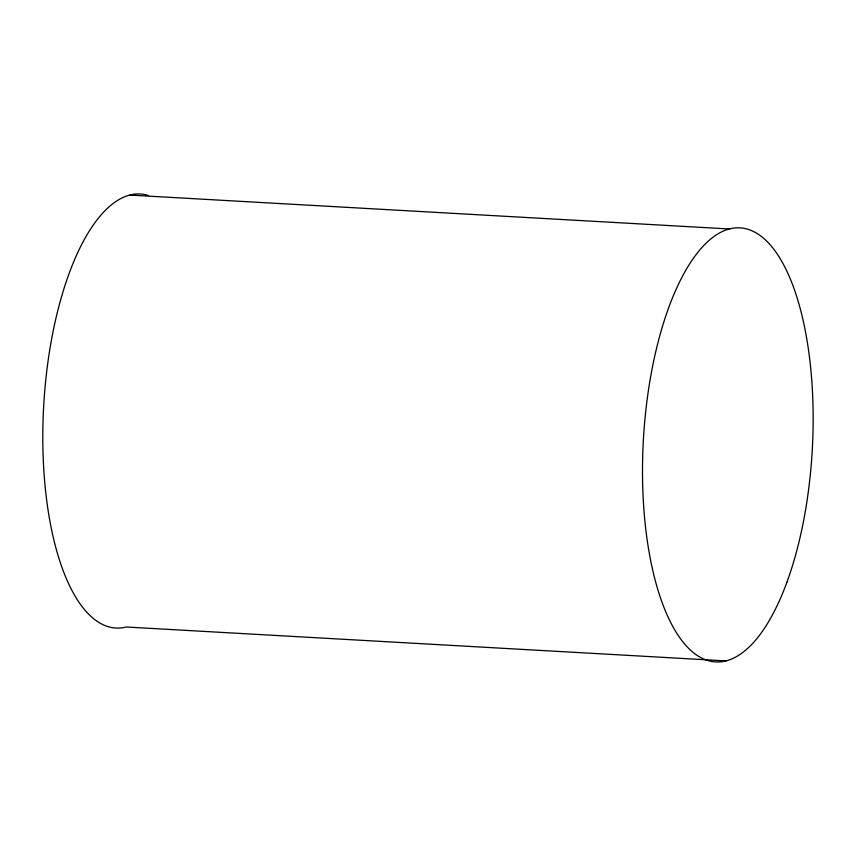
<?xml version="1.0" encoding="UTF-8"?>
<svg xmlns="http://www.w3.org/2000/svg" width="856" height="856" viewBox="0 0 856 856"><rect width="100%" height="100%" fill="white"/><g stroke="black" fill="none" stroke-linecap="round" stroke-linejoin="round"><path stroke-width="1.28" d="M129.909 195.082L729.654 228.991M726.091 660.918L126.346 627.009A217.371 84.594 -86.8 0 1 43.485 409.628A217.371 84.594 -86.8 0 1 148.142 195.393M786.953 582.123A217.371 84.594 -86.8 0 0 751.675 230.66A217.371 84.594 -86.8 0 0 644.996 522.074A217.371 84.594 -86.8 0 0 786.953 582.123"/></g></svg>
